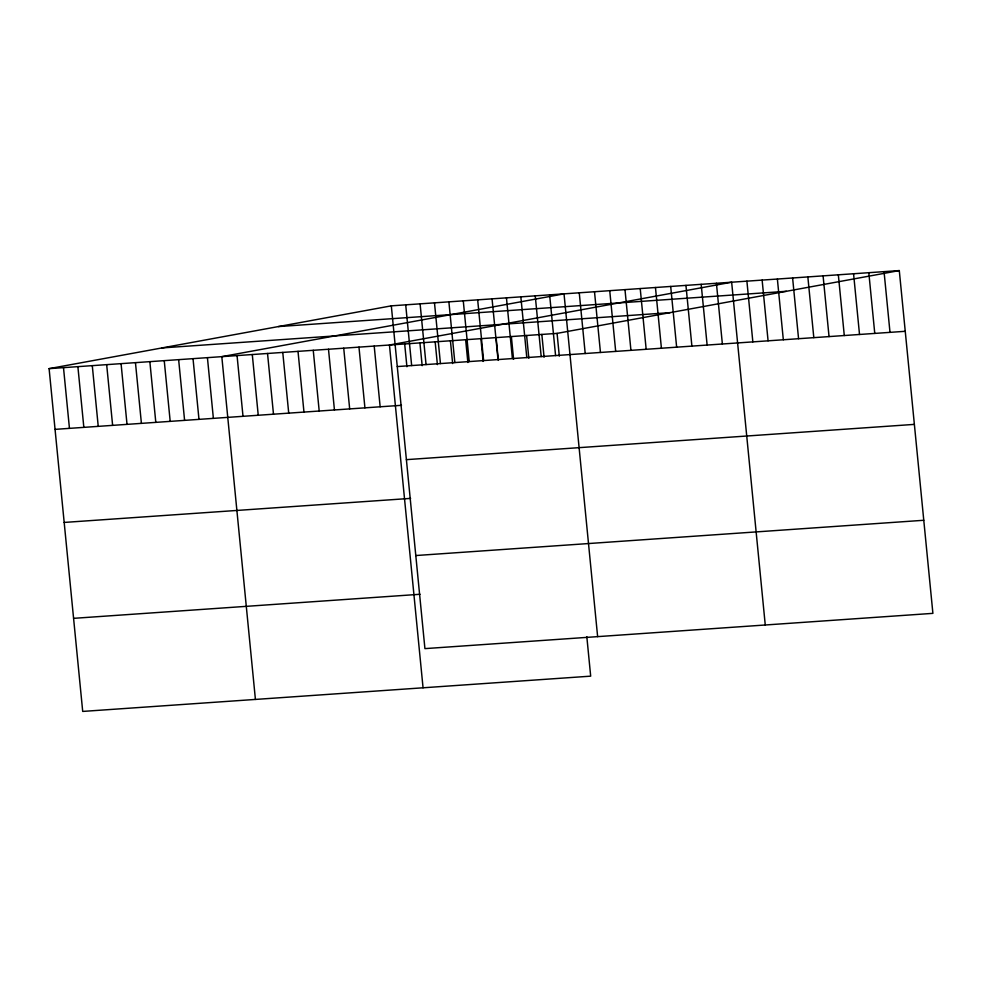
<?xml version="1.0" encoding="UTF-8"?>
<svg xmlns="http://www.w3.org/2000/svg" width="982" height="982" viewBox="0 0 982 982"><rect width="100%" height="100%" fill="white"/><g stroke="black" fill="none" stroke-linecap="round" stroke-linejoin="round"><path stroke-width="1.47" d="M586.819 636.667L590.685 676.156L82.709 711.422L49.1 368.643L391.315 305.844L899.291 270.578L932.9 613.357L424.924 648.623L391.315 305.844M49.1 368.643L557.076 333.377L899.291 270.578M278.385 326.576L786.361 291.298M162.03 347.923L670.006 312.657M397.268 366.568L905.244 331.302M55.053 429.367L401.491 405.308M406.388 459.65L914.365 424.384M64.186 522.436L410.623 498.39M415.791 555.542L923.78 520.276M73.589 618.341L420.026 594.282M884.046 271.646L889.999 332.358M868.812 272.701L874.766 333.414M853.567 273.757L859.52 334.481M838.333 274.813L844.287 335.537M823.088 275.868L829.041 336.593M807.855 276.924L813.808 337.648M792.609 277.992L798.562 338.704M777.376 279.048L783.329 339.772M762.13 280.103L768.084 340.828M746.897 281.159L752.85 341.883M765.26 624.994L731.651 282.215L389.449 345.013L423.058 687.793M716.418 283.282L722.371 343.995M701.173 284.338L707.126 345.063M685.939 285.394L691.893 346.118M670.694 286.449L676.647 347.174M655.46 287.505L661.414 348.229M640.215 288.573L646.168 349.285M624.982 289.629L630.935 350.341M609.736 290.684L615.689 351.409M594.503 291.74L600.456 352.464M579.257 292.796L585.211 353.52M597.633 636.631L564.024 293.863L221.809 356.65L255.418 699.429M557.076 333.377L559.31 356.147M549.625 294.858L555.579 355.582M541.843 334.432L544.077 357.202M535.239 295.852L541.192 356.576M526.597 335.488L528.832 358.258M520.841 296.859L526.794 357.571M511.364 336.544L513.598 359.314M506.454 297.853L512.408 358.577M496.119 337.612L498.353 360.382M492.056 298.859L498.009 359.572M477.669 299.854L483.623 360.578M480.885 338.667L483.119 361.437M463.271 300.848L469.224 361.572M465.64 339.723L467.874 362.493M448.884 301.855L454.838 362.567M450.407 340.779L452.641 363.549M434.486 302.849L440.439 363.573M435.161 341.834L437.395 364.604M420.1 303.855L426.053 364.567M419.928 342.902L422.162 365.672M405.701 304.85L411.654 365.574M404.682 343.958L406.916 366.728M374.203 346.069L380.157 406.793M358.97 347.125L364.923 407.849M343.725 348.193L349.678 408.905M328.491 349.248L334.445 409.96M313.246 350.304L319.199 411.028M298.012 351.36L303.966 412.084M282.767 352.415L288.72 413.14M267.534 353.483L273.487 414.195M252.288 354.539L258.241 415.251M237.055 355.594L243.008 416.319M207.423 357.644L213.376 418.369M193.024 358.651L198.978 419.375M178.638 359.645L184.591 420.37M164.24 360.652L170.193 421.364M149.853 361.646L155.807 422.37M135.455 362.653L141.408 423.365M121.068 363.647L127.022 424.371M106.67 364.641L112.623 425.366M92.283 365.648L98.237 426.36M77.885 366.642L83.838 427.366M63.499 367.649L69.452 428.361"/></g></svg>
